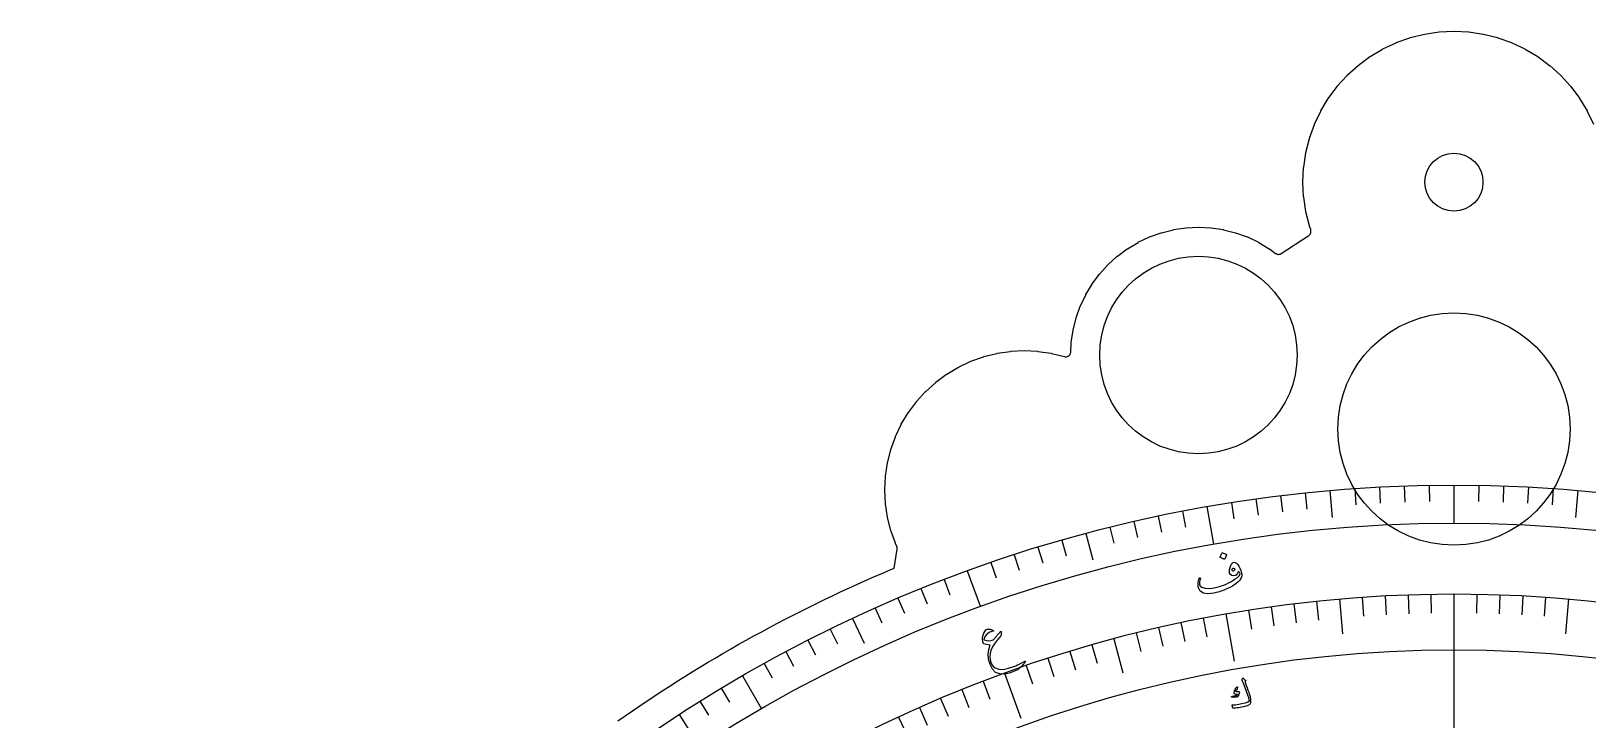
# Model space of a CAD drawing. Header units: millimetres. Extents: x -88 to 88, y -88 to 114.
# Drawn here: x -86.2 to 8.1, y 72 to 113.7 of the extents above; entities that cross this region are included whole.
import ezdxf

# ---------------------------------------------------------------- set-up
doc = ezdxf.new("R2010")
doc.units = ezdxf.units.MM
for name, color, linetype in [('CUT_INNER', 6, 'Continuous'), ('CUT_OUTER', 1, 'Continuous'), ('ENGRAVE', 7, 'Continuous'), ('ENGRAVE_FINE', 8, 'Continuous'), ('TEXT', 5, 'Continuous')]:
    doc.layers.add(name, color=color, linetype=linetype)

msp = doc.modelspace()

# ---------------------------------------------------------------- linework, layer by layer
at = {"layer": 'CUT_INNER'}
for centre, radius in [((0, 104.5893), 1.76), ((-15.488, 94.1173), 5.984), ((0, 89.6293), 7.04)]:
    msp.add_circle(centre, radius, dxfattribs=at)
at = {"layer": 'CUT_OUTER'}
msp.add_lwpolyline([(-50.6711, 71.9475), (-50.2287, 72.257), (-49.7844, 72.5639), (-49.3382, 72.868), (-48.8902, 73.1693), (-48.4403, 73.4679), (-47.9886, 73.7638), (-47.5351, 74.0568), (-47.0798, 74.3471), (-46.6227, 74.6346), (-46.1639, 74.9193), (-45.7033, 75.2011), (-45.241, 75.4801), (-44.7771, 75.7563), (-44.3114, 76.0296), (-43.844, 76.3001), (-43.375, 76.5677), (-42.9044, 76.8324), (-42.4322, 77.0942), (-41.9583, 77.3531), (-41.4829, 77.6091), (-41.0059, 77.8621), (-40.5274, 78.1123), (-40.0474, 78.3595), (-39.5658, 78.6037), (-39.0827, 78.845), (-38.5982, 79.0834), (-38.1123, 79.3187), (-37.6248, 79.5511), (-37.136, 79.7804), (-36.6458, 80.0068), (-36.1542, 80.2301), (-35.6612, 80.4505), (-35.1669, 80.6678), (-34.6713, 80.882), (-34.1744, 81.0932), (-33.9368, 81.1925), (-33.7446, 82.346), (-33.7411, 82.3761), (-33.7407, 82.4064), (-33.7433, 82.4367), (-33.749, 82.4664), (-33.7577, 82.4955), (-33.7693, 82.5236), (-33.8498, 82.6938), (-33.8554, 82.7074), (-34.1298, 83.4741), (-34.134, 83.4882), (-34.3319, 84.2781), (-34.3348, 84.2925), (-34.4542, 85.098), (-34.4557, 85.1126), (-34.4956, 85.926), (-34.4956, 85.9407), (-34.4557, 86.754), (-34.4542, 86.7687), (-34.3348, 87.5742), (-34.3319, 87.5886), (-34.134, 88.3785), (-34.1298, 88.3926), (-33.8554, 89.1593), (-33.8498, 89.1729), (-33.5016, 89.909), (-33.4947, 89.922), (-33.076, 90.6205), (-33.0679, 90.6327), (-32.5828, 91.2868), (-32.5734, 91.2981), (-32.0266, 91.9015), (-32.0162, 91.9119), (-31.4128, 92.4588), (-31.4014, 92.4681), (-30.7474, 92.9532), (-30.7351, 92.9614), (-30.0367, 93.38), (-30.0237, 93.387), (-29.2876, 93.7351), (-29.274, 93.7407), (-28.5073, 94.0151), (-28.4932, 94.0194), (-27.7033, 94.2172), (-27.6888, 94.2201), (-26.8833, 94.3396), (-26.8687, 94.341), (-26.0554, 94.381), (-26.0406, 94.381), (-25.2273, 94.341), (-25.2127, 94.3396), (-24.4072, 94.2201), (-24.3927, 94.2172), (-23.5959, 94.0176), (-23.567, 94.0119), (-23.5377, 94.009), (-23.5082, 94.009), (-23.4789, 94.0119), (-23.4501, 94.0176), (-23.4219, 94.0262), (-23.3947, 94.0374), (-23.3687, 94.0513), (-23.3443, 94.0677), (-23.3215, 94.0863), (-23.3007, 94.1072), (-23.282, 94.1299), (-23.2656, 94.1544), (-23.2518, 94.1804), (-23.2405, 94.2076), (-23.232, 94.2357), (-23.2262, 94.2646), (-23.2233, 94.2939), (-23.1951, 94.869), (-23.1936, 94.8837), (-23.0843, 95.6208), (-23.0814, 95.6353), (-22.9003, 96.3582), (-22.8961, 96.3722), (-22.645, 97.0739), (-22.6394, 97.0875), (-22.3207, 97.7612), (-22.3138, 97.7741), (-21.9307, 98.4134), (-21.9225, 98.4256), (-21.4786, 99.0242), (-21.4692, 99.0355), (-20.9688, 99.5877), (-20.9584, 99.5981), (-20.4062, 100.0986), (-20.3948, 100.1079), (-19.7963, 100.5518), (-19.784, 100.56), (-19.1448, 100.9431), (-19.1318, 100.9501), (-18.4582, 101.2687), (-18.4446, 101.2743), (-17.7429, 101.5254), (-17.7288, 101.5297), (-17.0059, 101.7107), (-16.9915, 101.7136), (-16.2543, 101.823), (-16.2397, 101.8244), (-15.4954, 101.861), (-15.4806, 101.861), (-14.7363, 101.8244), (-14.7217, 101.823), (-13.9845, 101.7136), (-13.9701, 101.7107), (-13.2472, 101.5297), (-13.2331, 101.5254), (-12.5314, 101.2743), (-12.5178, 101.2687), (-11.8442, 100.9501), (-11.8312, 100.9431), (-11.192, 100.56), (-11.1797, 100.5518), (-10.8064, 100.275), (-10.781, 100.258), (-10.754, 100.2438), (-10.7257, 100.2324), (-10.6963, 100.2239), (-10.6663, 100.2184), (-10.6358, 100.216), (-10.6053, 100.2168), (-10.575, 100.2206), (-10.5452, 100.2275), (-10.5163, 100.2374), (-10.4886, 100.2502), (-10.4623, 100.2657), (-8.7979, 101.366), (-8.7749, 101.3828), (-8.7536, 101.4018), (-8.7342, 101.4226), (-8.7169, 101.4453), (-8.7017, 101.4694), (-8.689, 101.4949), (-8.6787, 101.5215), (-8.671, 101.5489), (-8.6659, 101.5769), (-8.6635, 101.6053), (-8.6639, 101.6338), (-8.6669, 101.6622), (-8.6726, 101.6901), (-8.6809, 101.7173), (-8.7554, 101.9257), (-8.7597, 101.9398), (-8.9744, 102.7967), (-8.9772, 102.8112), (-9.1069, 103.685), (-9.1083, 103.6996), (-9.1516, 104.582), (-9.1516, 104.5967), (-9.1083, 105.479), (-9.1069, 105.4937), (-8.9772, 106.3675), (-8.9744, 106.3819), (-8.7597, 107.2389), (-8.7554, 107.253), (-8.4578, 108.0847), (-8.4522, 108.0983), (-8.0745, 108.8969), (-8.0676, 108.9099), (-7.6134, 109.6676), (-7.6052, 109.6798), (-7.079, 110.3894), (-7.0696, 110.4008), (-6.4764, 111.0553), (-6.466, 111.0657), (-5.8114, 111.659), (-5.8001, 111.6683), (-5.0905, 112.1946), (-5.0783, 112.2027), (-4.3205, 112.6569), (-4.3076, 112.6638), (-3.509, 113.0415), (-3.4954, 113.0472), (-2.6636, 113.3448), (-2.6495, 113.349), (-1.7926, 113.5637), (-1.7782, 113.5666), (-0.9043, 113.6962), (-0.8897, 113.6976), (-0.0074, 113.741), (0.0074, 113.741), (0.8897, 113.6976), (0.9043, 113.6962), (1.7782, 113.5666), (1.7926, 113.5637), (2.6495, 113.349), (2.6636, 113.3448), (3.4954, 113.0472), (3.509, 113.0415), (4.3076, 112.6638), (4.3205, 112.6569), (5.0783, 112.2027), (5.0905, 112.1946), (5.8001, 111.6683), (5.8114, 111.659), (6.466, 111.0657), (6.4764, 111.0553), (7.0696, 110.4008), (7.079, 110.3894), (7.6052, 109.6798), (7.6134, 109.6676), (8.0676, 108.9099), (8.0745, 108.8969), (8.4522, 108.0983)], dxfattribs=at)
at = {"layer": 'ENGRAVE'}
for points in [[(-7.5163, 85.9118), (-7.3725, 84.2681)], [(0, 86.24), (0, 83.93)], [(7.5163, 85.9118), (7.3725, 84.2681)], [(-14.9754, 84.9298), (-14.5743, 82.6549)], [(-22.3206, 83.3014), (-21.8935, 81.7077)], [(-29.4958, 81.0391), (-28.7058, 78.8684)], [(-6.9411, 79.3369), (-6.7555, 77.2154)], [(0, 79.64), (0, 69.96)], [(6.9411, 79.3369), (6.7555, 77.2154)], [(-13.8293, 78.4301), (-13.3251, 75.5702)], [(-36.4466, 78.16), (-35.7493, 76.6646)], [(-20.6123, 76.9263), (-20.0612, 74.8693)], [(-43.12, 74.686), (-41.965, 72.6855)], [(-27.2385, 74.8371), (-26.2453, 72.1083)], [(-33.6573, 72.1784), (-32.7573, 70.2483)]]:
    msp.add_lwpolyline(points, dxfattribs=at)
for radius in [86.24, 86.24, 83.93, 79.64, 79.64, 76.252]:
    msp.add_circle((0, 0), radius, dxfattribs=at)
at = {"layer": 'ENGRAVE_FINE'}
for points in [[(-6.0158, 86.0299), (-5.9467, 85.0423)], [(-4.5135, 86.1218), (-4.4616, 85.1332)], [(-3.0097, 86.1875), (-2.9752, 85.1981)], [(-1.5051, 86.2269), (-1.4878, 85.237)], [(1.5051, 86.2269), (1.4878, 85.237)], [(3.0097, 86.1875), (2.9752, 85.1981)], [(4.5135, 86.1218), (4.4616, 85.1332)], [(6.0158, 86.0299), (5.9467, 85.0423)], [(-13.4909, 85.1782), (-13.336, 84.2004)], [(-12.0023, 85.4007), (-11.8645, 84.4204)], [(-10.51, 85.5972), (-10.3894, 84.6146)], [(-9.0145, 85.7676), (-8.9111, 84.783)], [(-19.3998, 84.0297), (-19.1771, 83.065)], [(-17.9303, 84.3554), (-17.7245, 83.3871)], [(-16.4554, 84.6555), (-16.2665, 83.6837)], [(-20.8633, 83.6783), (-20.6238, 82.7177)], [(-25.2141, 82.4717), (-24.9247, 81.525)], [(-23.771, 82.8992), (-23.4981, 81.9476)], [(-28.077, 81.5415), (-27.7547, 80.6055)], [(-26.6496, 82.0191), (-26.3437, 81.0776)], [(-30.9057, 80.512), (-30.5509, 79.5877)], [(-33.6967, 79.3843), (-33.3098, 78.473)], [(-32.3061, 79.9603), (-31.9352, 79.0424)], [(-5.5554, 79.446), (-5.4744, 78.2872)], [(-4.168, 79.5309), (-4.1072, 78.3708)], [(-2.7794, 79.5915), (-2.7389, 78.4306)], [(-1.3899, 79.6279), (-1.3696, 78.4664)], [(1.3899, 79.6279), (1.3696, 78.4664)], [(2.7794, 79.5915), (2.7389, 78.4306)], [(4.168, 79.5309), (4.1072, 78.3708)], [(5.5554, 79.446), (5.4744, 78.2872)], [(-35.077, 78.7842), (-34.6743, 77.8798)], [(-12.4584, 78.6595), (-12.2767, 77.5122)], [(-11.0837, 78.8649), (-10.9221, 77.7147)], [(-9.7057, 79.0464), (-9.5641, 77.8934)], [(-8.3246, 79.2037), (-8.2032, 78.0485)], [(-37.8051, 77.512), (-37.3711, 76.6222)], [(-17.9151, 77.5988), (-17.6538, 76.467)], [(-16.5581, 77.8997), (-16.3166, 76.7635)], [(-15.196, 78.1768), (-14.9744, 77.0365)], [(-39.1521, 76.8404), (-38.7027, 75.9583)], [(-21.9518, 76.5549), (-21.6316, 75.4383)], [(-19.2667, 77.2744), (-18.9856, 76.1473)], [(-40.4872, 76.1454), (-40.0225, 75.2713)], [(-24.6101, 75.7421), (-24.2512, 74.6374)], [(-23.2845, 76.1601), (-22.9449, 75.0493)], [(-41.81, 75.4272), (-41.33, 74.5613)], [(-25.9282, 75.3011), (-25.5501, 74.2028)], [(-44.4169, 73.9221), (-43.907, 73.0735)], [(-29.8337, 73.8409), (-29.3985, 72.7639)], [(-28.5404, 74.3503), (-28.1241, 73.2659)], [(-45.7002, 73.1357), (-45.1756, 72.2961)], [(-32.3925, 72.7548), (-31.92, 71.6936)], [(-31.1178, 73.309), (-30.664, 72.2397)], [(-46.9697, 72.3269), (-46.4305, 71.4967)]]:
    msp.add_lwpolyline(points, dxfattribs=at)
at = {"layer": 'TEXT'}
for points in [[(-14.0592, 82.1166), (-14.0559, 82.1212), (-14.0507, 82.1245), (-14.0436, 82.1265), (-14.0347, 82.1272), (-13.9683, 82.1131), (-13.9046, 82.0929), (-13.8436, 82.0665), (-13.7854, 82.034), (-13.7793, 82.0286), (-13.7761, 82.0227), (-13.7756, 82.0163), (-13.778, 82.0095), (-13.8876, 81.7459), (-13.8922, 81.7393), (-13.8992, 81.7367), (-13.9084, 81.7381), (-13.92, 81.7436), (-13.93, 81.7484), (-13.9458, 81.7554), (-13.9672, 81.7646), (-13.9944, 81.7761), (-14.0277, 81.7897), (-14.0675, 81.8055), (-14.1138, 81.8233), (-14.1667, 81.8432), (-14.1739, 81.8468), (-14.1779, 81.8509), (-14.1787, 81.8556), (-14.1763, 81.8609)], [(-13.3825, 81.5401), (-13.3199, 81.555), (-13.2531, 81.5412), (-13.182, 81.4985), (-13.1068, 81.4271), (-13.0345, 81.3301), (-12.9721, 81.2105), (-12.9197, 81.0683), (-12.8771, 80.9037), (-12.8656, 80.8433), (-12.8608, 80.7863), (-12.8626, 80.7327), (-12.8709, 80.6825), (-12.9118, 80.5784), (-12.9807, 80.4741), (-13.0775, 80.3696), (-13.2021, 80.2649), (-13.2737, 80.2139), (-13.348, 80.1646), (-13.4252, 80.117), (-13.5052, 80.071), (-13.5882, 80.0266), (-13.6744, 79.9838), (-13.7638, 79.9425), (-13.8565, 79.9028), (-13.9498, 79.8653), (-14.0414, 79.8306), (-14.1313, 79.7987), (-14.2194, 79.7696), (-14.306, 79.7435), (-14.3913, 79.7206), (-14.4754, 79.7008), (-14.5583, 79.6842), (-14.9101, 79.6484), (-15.182, 79.6915), (-15.3744, 79.8143), (-15.4873, 80.0174), (-15.4992, 80.0673), (-15.5074, 80.1252), (-15.5118, 80.1911), (-15.5125, 80.2651), (-15.5064, 80.3476), (-15.4915, 80.4294), (-15.4679, 80.5104), (-15.4355, 80.5907), (-15.4302, 80.6002), (-15.4233, 80.6076), (-15.4147, 80.6129), (-15.4045, 80.6161), (-15.3943, 80.6166), (-15.3854, 80.614), (-15.3781, 80.6084), (-15.3721, 80.5996), (-15.3681, 80.5894), (-15.3667, 80.5796), (-15.3677, 80.5701), (-15.3712, 80.5609), (-15.4241, 80.3788), (-15.4251, 80.2317), (-15.3744, 80.1197), (-15.2723, 80.0425), (-15.0683, 79.9805), (-14.8249, 79.9665), (-14.5418, 80.0003), (-14.2186, 80.0814), (-14.0787, 80.1275), (-13.9396, 80.1804), (-13.8014, 80.2402), (-13.6641, 80.3069), (-13.5277, 80.3803), (-13.3925, 80.4606), (-13.2584, 80.5476), (-13.1254, 80.6415), (-13.0556, 80.6981), (-13.0051, 80.7552), (-12.974, 80.8127), (-12.9623, 80.8707), (-12.9794, 80.9066), (-13.0022, 80.9384), (-13.0309, 80.966), (-13.0655, 80.9894), (-13.0692, 80.9902), (-13.0732, 80.9873), (-13.0774, 80.9808), (-13.0818, 80.9706), (-13.1154, 80.8907), (-13.1573, 80.8279), (-13.2077, 80.7823), (-13.2664, 80.7537), (-13.379, 80.7336), (-13.4713, 80.752), (-13.5436, 80.8093), (-13.5957, 80.9053), (-13.6102, 80.9953), (-13.5985, 81.1103), (-13.5603, 81.2503), (-13.4956, 81.4152), (-13.4734, 81.4569), (-13.4471, 81.4917), (-13.4168, 81.5194), (-13.3825, 81.5401)], [(-13.2752, 81.1035), (-13.2658, 81.1195), (-13.2648, 81.1342), (-13.272, 81.1475), (-13.2876, 81.1594), (-13.3469, 81.1847), (-13.3957, 81.1852), (-13.4339, 81.1607), (-13.4615, 81.1114), (-13.4638, 81.0974), (-13.4628, 81.0854), (-13.4586, 81.0757), (-13.451, 81.068), (-13.4022, 81.0475), (-13.3566, 81.0466), (-13.3143, 81.0652), (-13.2752, 81.1035)], [(-28.3725, 77.4549), (-28.3298, 77.4849), (-28.278, 77.503), (-28.2172, 77.5091), (-28.1473, 77.5032), (-28.1103, 77.4962), (-28.0757, 77.4882), (-28.0435, 77.479), (-28.0136, 77.4688), (-27.9863, 77.4577), (-27.9614, 77.4458), (-27.9391, 77.4333), (-27.9193, 77.4201), (-27.9041, 77.4057), (-27.9038, 77.3935), (-27.9183, 77.3837), (-27.9477, 77.376), (-28.1323, 77.3226), (-28.285, 77.2229), (-28.4055, 77.077), (-28.4937, 76.8851), (-28.4943, 76.8745), (-28.4906, 76.8651), (-28.4826, 76.8568), (-28.4704, 76.8496), (-28.331, 76.8084), (-28.1929, 76.7978), (-28.056, 76.8179), (-27.9202, 76.8686), (-27.8975, 76.8823), (-27.8701, 76.9054), (-27.8379, 76.9377), (-27.8011, 76.9794), (-27.7358, 77.0604), (-27.6779, 77.1318), (-27.6276, 77.1938), (-27.5849, 77.2462), (-27.5497, 77.2891), (-27.5222, 77.3225), (-27.5023, 77.3465), (-27.4901, 77.361), (-27.4705, 77.3757), (-27.4564, 77.3738), (-27.4479, 77.3551), (-27.4448, 77.3197), (-27.4472, 77.2231), (-27.4531, 77.1497), (-27.4625, 77.0995), (-27.4755, 77.0726), (-27.5269, 77.0212), (-27.58, 76.9639), (-27.635, 76.9005), (-27.6918, 76.8312), (-27.7503, 76.7559), (-27.8105, 76.6746), (-27.8724, 76.5873), (-27.9361, 76.494), (-28.0524, 76.2772), (-28.1166, 76.0492), (-28.1289, 75.81), (-28.0897, 75.5598), (-28.0448, 75.4324), (-27.9812, 75.322), (-27.899, 75.2287), (-27.7983, 75.1524), (-27.5901, 75.0772), (-27.3229, 75.0712), (-26.9963, 75.1339), (-26.6098, 75.2645), (-26.5516, 75.2893), (-26.4894, 75.3171), (-26.4231, 75.348), (-26.3527, 75.3819), (-26.2784, 75.419), (-26.2005, 75.4593), (-26.119, 75.5029), (-26.0338, 75.5498), (-26.0188, 75.5569), (-26.0069, 75.5599), (-25.9981, 75.5589), (-25.9925, 75.5539), (-25.9965, 75.5185), (-26.0388, 75.4522), (-26.1193, 75.355), (-26.2376, 75.2267), (-26.311, 75.1533), (-26.3771, 75.0946), (-26.4359, 75.0505), (-26.4876, 75.0211), (-26.6872, 74.9326), (-26.8723, 74.8639), (-27.0433, 74.815), (-27.2001, 74.786), (-27.518, 74.7905), (-27.7769, 74.8883), (-27.977, 75.08), (-28.1179, 75.3661), (-28.2009, 75.6908), (-28.2262, 75.995), (-28.1934, 76.2786), (-28.1022, 76.5415), (-28.2276, 76.55), (-28.3333, 76.5665), (-28.4191, 76.591), (-28.4852, 76.6237), (-28.5056, 76.6392), (-28.5226, 76.6581), (-28.5362, 76.6804), (-28.5464, 76.7061), (-28.562, 76.7796), (-28.5707, 76.8514), (-28.5723, 76.9216), (-28.5668, 76.9902), (-28.5386, 77.1346), (-28.4968, 77.2602), (-28.4414, 77.367), (-28.3725, 77.4549)], [(-12.7728, 74.5322), (-12.7565, 74.5112), (-12.7399, 74.4915), (-12.7229, 74.4732), (-12.7056, 74.4561), (-12.6879, 74.4403), (-12.6695, 74.4259), (-12.6506, 74.4129), (-12.631, 74.4012), (-12.623, 74.3941), (-12.6192, 74.3849), (-12.6195, 74.3736), (-12.624, 74.3602), (-12.6524, 74.2889), (-12.655, 74.2812), (-12.6567, 74.2749), (-12.6575, 74.2697), (-12.6575, 74.2659), (-12.5918, 74.0972), (-12.5339, 73.9446), (-12.4835, 73.808), (-12.4407, 73.6874), (-12.4055, 73.583), (-12.3782, 73.4948), (-12.3586, 73.423), (-12.3467, 73.3674), (-12.3289, 73.2618), (-12.3252, 73.228), (-12.323, 73.1938), (-12.3225, 73.1592), (-12.3235, 73.1242), (-12.3262, 73.0887), (-12.3308, 73.0529), (-12.3372, 73.0165), (-12.3455, 72.9797), (-12.4015, 72.9177), (-12.5378, 72.8587), (-12.7545, 72.8024), (-13.0515, 72.748), (-13.1449, 72.7345), (-13.2317, 72.7243), (-13.3119, 72.7174), (-13.3856, 72.7139), (-13.3927, 72.7155), (-13.3981, 72.7188), (-13.4019, 72.7238), (-13.4041, 72.7305), (-13.4121, 72.763), (-13.4192, 72.7927), (-13.4253, 72.8195), (-13.4305, 72.8434), (-13.4348, 72.8647), (-13.4382, 72.8837), (-13.4408, 72.9003), (-13.4425, 72.9145), (-13.443, 72.9226), (-13.441, 72.9276), (-13.4365, 72.9294), (-13.4295, 72.9281), (-13.3765, 72.9221), (-13.3099, 72.9228), (-13.2295, 72.93), (-13.1353, 72.9439), (-12.8557, 72.9938), (-12.6391, 73.0453), (-12.4856, 73.099), (-12.3951, 73.1553), (-12.4064, 73.2209), (-12.4399, 73.3378), (-12.4958, 73.5061), (-12.5743, 73.7257), (-12.655, 73.9452), (-12.7169, 74.111), (-12.7599, 74.2232), (-12.7839, 74.2819), (-12.791, 74.2979), (-12.7976, 74.3128), (-12.8038, 74.3267), (-12.8096, 74.3396), (-12.8148, 74.3513), (-12.8196, 74.3617), (-12.8238, 74.3708), (-12.8276, 74.3786), (-12.8345, 74.3959), (-12.838, 74.4129), (-12.838, 74.4296), (-12.8347, 74.4462), (-12.8071, 74.5352), (-12.8047, 74.5413), (-12.8016, 74.5456), (-12.7979, 74.548), (-12.7937, 74.5486), (-12.788, 74.5467), (-12.7826, 74.5433), (-12.7775, 74.5385), (-12.7728, 74.5322)], [(-13.1337, 74.0077), (-13.1296, 74.0079), (-13.1257, 74.0069), (-13.1223, 74.0048), (-13.1192, 74.0014), (-13.1177, 73.9982), (-13.1168, 73.9946), (-13.1164, 73.9907), (-13.1165, 73.9864), (-13.1419, 73.8642), (-13.1454, 73.8517), (-13.1497, 73.8417), (-13.1547, 73.8345), (-13.1604, 73.8298), (-13.1863, 73.8173), (-13.2077, 73.8031), (-13.2246, 73.7871), (-13.237, 73.7695), (-13.2386, 73.7612), (-13.233, 73.7536), (-13.2203, 73.7467), (-13.2004, 73.7405), (-13.1876, 73.7385), (-13.1743, 73.7369), (-13.1607, 73.7355), (-13.1468, 73.7346), (-13.1323, 73.7339), (-13.1173, 73.7337), (-13.1016, 73.7339), (-13.0852, 73.7344), (-13.0262, 73.7214), (-13.0003, 73.6779), (-13.0076, 73.6037), (-13.0479, 73.4991), (-13.0664, 73.4668), (-13.0855, 73.4408), (-13.1051, 73.421), (-13.1252, 73.4076), (-13.1484, 73.3983), (-13.1812, 73.3903), (-13.2237, 73.3837), (-13.276, 73.3782), (-13.3027, 73.376), (-13.3283, 73.3749), (-13.3527, 73.3747), (-13.3758, 73.3757), (-13.3977, 73.3772), (-13.4183, 73.379), (-13.4374, 73.3811), (-13.4553, 73.3834), (-13.4667, 73.3872), (-13.4754, 73.3924), (-13.4812, 73.399), (-13.4842, 73.4069), (-13.4844, 73.4157), (-13.4814, 73.4224), (-13.4754, 73.4273), (-13.4661, 73.4303), (-13.4364, 73.4378), (-13.4026, 73.4458), (-13.3646, 73.4542), (-13.3226, 73.4631), (-13.2441, 73.4796), (-13.1833, 73.4954), (-13.1403, 73.5105), (-13.115, 73.5249), (-13.1119, 73.5281), (-13.1106, 73.5318), (-13.1111, 73.536), (-13.1133, 73.5407), (-13.1158, 73.5435), (-13.1198, 73.5457), (-13.1254, 73.5473), (-13.1326, 73.5484), (-13.198, 73.5522), (-13.2256, 73.555), (-13.2498, 73.5607), (-13.2706, 73.5691), (-13.288, 73.5804), (-13.3035, 73.5946), (-13.314, 73.6102), (-13.3195, 73.6272), (-13.3199, 73.6457), (-13.3023, 73.7744), (-13.2654, 73.8777), (-13.2092, 73.9555), (-13.1337, 74.0077)]]:
    msp.add_lwpolyline(points, close=True, dxfattribs=at)

doc.saveas('drawing.dxf')
